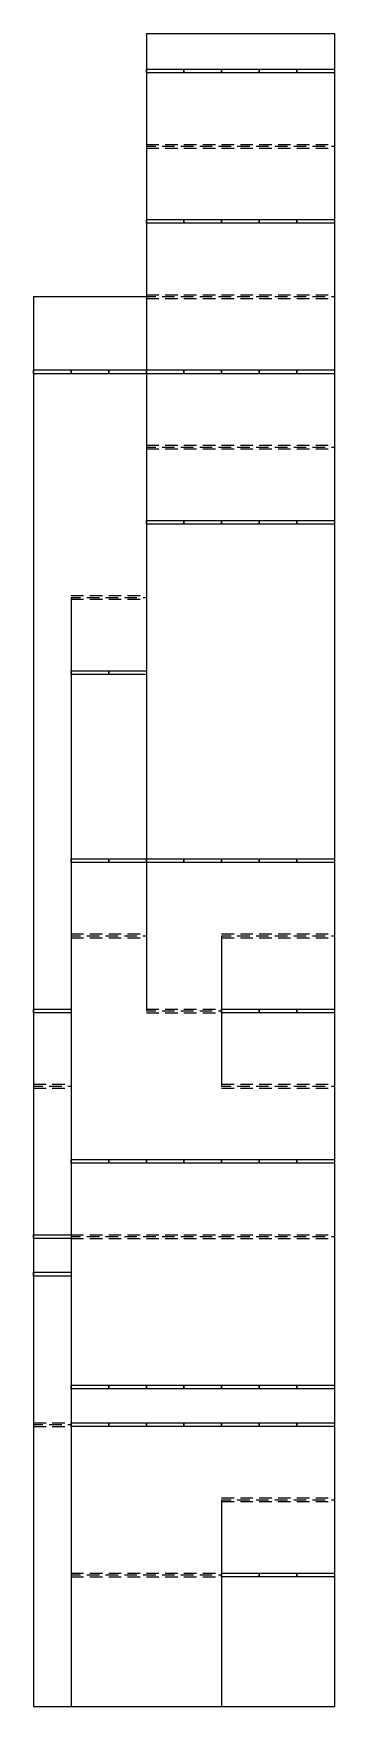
# Model space of a CAD drawing. Header units: millimetres. Extents: x 0 to 80, y 0 to 445.
import ezdxf

# ---------------------------------------------------------------- set-up
doc = ezdxf.new("R2010")
doc.units = ezdxf.units.MM
for name, color, linetype in [('CUT', 3, 'CONTINUOUS'), ('MOUNTAIN_FOLD', 1, 'CONTINUOUS'), ('VALLEY_FOLD', 5, 'CONTINUOUS')]:
    doc.layers.add(name, color=color, linetype=linetype)

msp = doc.modelspace()

# ---------------------------------------------------------------- linework, layer by layer
at = {"layer": 'CUT'}
for p, q in [((30, 445), (40, 445)), ((30, 445), (30, 435)), ((40, 445), (50, 445)), ((50, 445), (60, 445)), ((60, 445), (70, 445)), ((70, 445), (80, 445)), ((80, 445), (80, 435)), ((30, 435), (30, 425)), ((80, 435), (80, 425)), ((30, 425), (30, 415)), ((80, 425), (80, 415)), ((30, 415), (30, 405)), ((80, 415), (80, 405)), ((30, 405), (30, 395)), ((80, 405), (80, 395)), ((30, 395), (30, 385)), ((80, 395), (80, 385)), ((30, 385), (30, 375)), ((80, 385), (80, 375)), ((0, 375), (0, 365)), ((0, 375), (10, 375)), ((10, 375), (20, 375)), ((20, 375), (30, 375)), ((30, 375), (30, 365)), ((80, 375), (80, 365)), ((0, 365), (0, 355)), ((30, 365), (30, 355)), ((80, 365), (80, 355)), ((0, 355), (0, 345)), ((30, 355), (30, 345)), ((80, 355), (80, 345)), ((0, 345), (0, 335)), ((30, 345), (30, 335)), ((80, 345), (80, 335)), ((0, 335), (0, 325)), ((30, 335), (30, 325)), ((80, 335), (80, 325)), ((0, 325), (0, 315)), ((30, 325), (30, 315)), ((80, 325), (80, 315)), ((0, 315), (0, 305)), ((30, 315), (30, 305)), ((80, 315), (80, 305)), ((0, 305), (0, 295)), ((30, 305), (30, 295)), ((80, 305), (80, 295)), ((0, 295), (0, 285)), ((10, 295), (10, 285)), ((30, 295), (30, 285)), ((80, 295), (80, 285)), ((0, 285), (0, 275)), ((10, 285), (10, 275)), ((30, 285), (30, 275)), ((80, 285), (80, 275)), ((0, 275), (0, 265)), ((10, 275), (10, 265)), ((30, 275), (30, 265)), ((80, 275), (80, 265)), ((0, 265), (0, 255)), ((10, 265), (10, 255)), ((30, 265), (30, 255)), ((80, 265), (80, 255)), ((0, 255), (0, 245)), ((10, 255), (10, 245)), ((30, 255), (30, 245)), ((80, 255), (80, 245)), ((0, 245), (0, 235)), ((10, 245), (10, 235)), ((30, 245), (30, 235)), ((80, 245), (80, 235)), ((0, 235), (0, 225)), ((10, 235), (10, 225)), ((30, 235), (30, 225)), ((80, 235), (80, 225)), ((0, 225), (0, 215)), ((10, 225), (10, 215)), ((30, 225), (30, 215)), ((80, 225), (80, 215)), ((0, 215), (0, 205)), ((10, 215), (10, 205)), ((30, 215), (30, 205)), ((80, 215), (80, 205)), ((0, 205), (0, 195)), ((10, 205), (10, 195)), ((30, 205), (30, 195)), ((50, 205), (50, 195)), ((80, 205), (80, 195)), ((0, 195), (0, 185)), ((10, 195), (10, 185)), ((30, 195), (30, 185)), ((50, 195), (50, 185)), ((80, 195), (80, 185)), ((0, 185), (0, 175)), ((10, 185), (10, 175)), ((50, 185), (50, 175)), ((80, 185), (80, 175)), ((0, 175), (0, 165)), ((10, 175), (10, 165)), ((50, 175), (50, 165)), ((80, 175), (80, 165)), ((0, 165), (0, 155)), ((10, 165), (10, 155)), ((80, 165), (80, 155)), ((0, 155), (0, 145)), ((10, 155), (10, 145)), ((80, 155), (80, 145)), ((0, 145), (0, 135)), ((10, 145), (10, 135)), ((80, 145), (80, 135)), ((0, 135), (0, 125)), ((10, 135), (10, 125)), ((80, 135), (80, 125)), ((0, 125), (0, 115)), ((10, 125), (10, 115)), ((80, 125), (80, 115)), ((0, 115), (0, 105)), ((10, 115), (10, 105)), ((80, 115), (80, 105)), ((0, 105), (0, 95)), ((10, 105), (10, 95)), ((80, 105), (80, 95)), ((0, 95), (0, 85)), ((10, 95), (10, 85)), ((80, 95), (80, 85)), ((0, 85), (0, 75)), ((10, 85), (10, 75)), ((80, 85), (80, 75)), ((0, 75), (0, 65)), ((10, 75), (10, 65)), ((80, 75), (80, 65)), ((0, 65), (0, 55)), ((10, 65), (10, 55)), ((80, 65), (80, 55)), ((0, 55), (0, 45)), ((10, 55), (10, 45)), ((50, 55), (50, 45)), ((80, 55), (80, 45)), ((0, 45), (0, 35)), ((10, 45), (10, 35)), ((50, 45), (50, 35)), ((80, 45), (80, 35)), ((0, 35), (0, 25)), ((10, 35), (10, 25)), ((50, 35), (50, 25)), ((80, 35), (80, 25)), ((0, 25), (0, 0)), ((10, 25), (10, 0)), ((50, 25), (50, 0)), ((80, 25), (80, 0)), ((0, 0), (10, 0)), ((10, 0), (20, 0)), ((20, 0), (30, 0)), ((30, 0), (40, 0)), ((40, 0), (50, 0)), ((50, 0), (60, 0)), ((60, 0), (70, 0)), ((70, 0), (80, 0))]:
    msp.add_line(p, q, dxfattribs=at)
at = {"layer": 'MOUNTAIN_FOLD'}
for points in [[(30, 435.5), (40, 435.5), (40, 434.5), (30, 434.5)], [(40, 435.5), (50, 435.5), (50, 434.5), (40, 434.5)], [(50, 435.5), (60, 435.5), (60, 434.5), (50, 434.5)], [(60, 435.5), (70, 435.5), (70, 434.5), (60, 434.5)], [(70, 435.5), (80, 435.5), (80, 434.5), (70, 434.5)], [(30, 395.5), (40, 395.5), (40, 394.5), (30, 394.5)], [(40, 395.5), (50, 395.5), (50, 394.5), (40, 394.5)], [(50, 395.5), (60, 395.5), (60, 394.5), (50, 394.5)], [(60, 395.5), (70, 395.5), (70, 394.5), (60, 394.5)], [(70, 395.5), (80, 395.5), (80, 394.5), (70, 394.5)], [(0, 355.5), (10, 355.5), (10, 354.5), (0, 354.5)], [(10, 355.5), (20, 355.5), (20, 354.5), (10, 354.5)], [(20, 355.5), (30, 355.5), (30, 354.5), (20, 354.5)], [(30, 355.5), (40, 355.5), (40, 354.5), (30, 354.5)], [(40, 355.5), (50, 355.5), (50, 354.5), (40, 354.5)], [(50, 355.5), (60, 355.5), (60, 354.5), (50, 354.5)], [(60, 355.5), (70, 355.5), (70, 354.5), (60, 354.5)], [(70, 355.5), (80, 355.5), (80, 354.5), (70, 354.5)], [(30, 315.5), (40, 315.5), (40, 314.5), (30, 314.5)], [(40, 315.5), (50, 315.5), (50, 314.5), (40, 314.5)], [(50, 315.5), (60, 315.5), (60, 314.5), (50, 314.5)], [(60, 315.5), (70, 315.5), (70, 314.5), (60, 314.5)], [(70, 315.5), (80, 315.5), (80, 314.5), (70, 314.5)], [(10, 275.5), (20, 275.5), (20, 274.5), (10, 274.5)], [(20, 275.5), (30, 275.5), (30, 274.5), (20, 274.5)], [(10, 225.5), (20, 225.5), (20, 224.5), (10, 224.5)], [(20, 225.5), (30, 225.5), (30, 224.5), (20, 224.5)], [(30, 225.5), (40, 225.5), (40, 224.5), (30, 224.5)], [(40, 225.5), (50, 225.5), (50, 224.5), (40, 224.5)], [(50, 225.5), (60, 225.5), (60, 224.5), (50, 224.5)], [(60, 225.5), (70, 225.5), (70, 224.5), (60, 224.5)], [(70, 225.5), (80, 225.5), (80, 224.5), (70, 224.5)], [(0, 185.5), (10, 185.5), (10, 184.5), (0, 184.5)], [(50, 185.5), (60, 185.5), (60, 184.5), (50, 184.5)], [(60, 185.5), (70, 185.5), (70, 184.5), (60, 184.5)], [(70, 185.5), (80, 185.5), (80, 184.5), (70, 184.5)], [(10, 145.5), (20, 145.5), (20, 144.5), (10, 144.5)], [(20, 145.5), (30, 145.5), (30, 144.5), (20, 144.5)], [(30, 145.5), (40, 145.5), (40, 144.5), (30, 144.5)], [(40, 145.5), (50, 145.5), (50, 144.5), (40, 144.5)], [(50, 145.5), (60, 145.5), (60, 144.5), (50, 144.5)], [(60, 145.5), (70, 145.5), (70, 144.5), (60, 144.5)], [(70, 145.5), (80, 145.5), (80, 144.5), (70, 144.5)], [(0, 125.5), (10, 125.5), (10, 124.5), (0, 124.5)], [(0, 115.5), (10, 115.5), (10, 114.5), (0, 114.5)], [(10, 85.5), (20, 85.5), (20, 84.5), (10, 84.5)], [(20, 85.5), (30, 85.5), (30, 84.5), (20, 84.5)], [(30, 85.5), (40, 85.5), (40, 84.5), (30, 84.5)], [(40, 85.5), (50, 85.5), (50, 84.5), (40, 84.5)], [(50, 85.5), (60, 85.5), (60, 84.5), (50, 84.5)], [(60, 85.5), (70, 85.5), (70, 84.5), (60, 84.5)], [(70, 85.5), (80, 85.5), (80, 84.5), (70, 84.5)], [(10, 75.5), (20, 75.5), (20, 74.5), (10, 74.5)], [(20, 75.5), (30, 75.5), (30, 74.5), (20, 74.5)], [(30, 75.5), (40, 75.5), (40, 74.5), (30, 74.5)], [(40, 75.5), (50, 75.5), (50, 74.5), (40, 74.5)], [(50, 75.5), (60, 75.5), (60, 74.5), (50, 74.5)], [(60, 75.5), (70, 75.5), (70, 74.5), (60, 74.5)], [(70, 75.5), (80, 75.5), (80, 74.5), (70, 74.5)], [(50, 35.5), (60, 35.5), (60, 34.5), (50, 34.5)], [(60, 35.5), (70, 35.5), (70, 34.5), (60, 34.5)], [(70, 35.5), (80, 35.5), (80, 34.5), (70, 34.5)]]:
    msp.add_lwpolyline(points, close=True, dxfattribs=at)
at = {"layer": 'VALLEY_FOLD'}
for p, q in [((30, 415.5), (33.3333, 415.5)), ((30, 415), (32.5, 415)), ((30, 414.5), (33.3333, 414.5)), ((34.1667, 415), (37.5, 415)), ((35, 415.5), (38.3333, 415.5)), ((35, 414.5), (38.3333, 414.5)), ((39.1667, 415), (40, 415)), ((40, 415.5), (43.3333, 415.5)), ((40, 415), (42.5, 415)), ((40, 414.5), (43.3333, 414.5)), ((44.1667, 415), (47.5, 415)), ((45, 415.5), (48.3333, 415.5)), ((45, 414.5), (48.3333, 414.5)), ((49.1667, 415), (50, 415)), ((50, 415.5), (53.3333, 415.5)), ((50, 415), (52.5, 415)), ((50, 414.5), (53.3333, 414.5)), ((54.1667, 415), (57.5, 415)), ((55, 415.5), (58.3333, 415.5)), ((55, 414.5), (58.3333, 414.5)), ((59.1667, 415), (60, 415)), ((60, 415.5), (63.3333, 415.5)), ((60, 415), (62.5, 415)), ((60, 414.5), (63.3333, 414.5)), ((64.1667, 415), (67.5, 415)), ((65, 415.5), (68.3333, 415.5)), ((65, 414.5), (68.3333, 414.5)), ((69.1667, 415), (70, 415)), ((70, 415.5), (73.3333, 415.5)), ((70, 415), (72.5, 415)), ((70, 414.5), (73.3333, 414.5)), ((74.1667, 415), (77.5, 415)), ((75, 415.5), (78.3333, 415.5)), ((75, 414.5), (78.3333, 414.5)), ((79.1667, 415), (80, 415)), ((30, 375.5), (33.3333, 375.5)), ((30, 375), (32.5, 375)), ((30, 374.5), (33.3333, 374.5)), ((34.1667, 375), (37.5, 375)), ((35, 375.5), (38.3333, 375.5)), ((35, 374.5), (38.3333, 374.5)), ((39.1667, 375), (40, 375)), ((40, 375.5), (43.3333, 375.5)), ((40, 375), (42.5, 375)), ((40, 374.5), (43.3333, 374.5)), ((44.1667, 375), (47.5, 375)), ((45, 375.5), (48.3333, 375.5)), ((45, 374.5), (48.3333, 374.5)), ((49.1667, 375), (50, 375)), ((50, 375.5), (53.3333, 375.5)), ((50, 375), (52.5, 375)), ((50, 374.5), (53.3333, 374.5)), ((54.1667, 375), (57.5, 375)), ((55, 375.5), (58.3333, 375.5)), ((55, 374.5), (58.3333, 374.5)), ((59.1667, 375), (60, 375)), ((60, 375.5), (63.3333, 375.5)), ((60, 375), (62.5, 375)), ((60, 374.5), (63.3333, 374.5)), ((64.1667, 375), (67.5, 375)), ((65, 375.5), (68.3333, 375.5)), ((65, 374.5), (68.3333, 374.5)), ((69.1667, 375), (70, 375)), ((70, 375.5), (73.3333, 375.5)), ((70, 375), (72.5, 375)), ((70, 374.5), (73.3333, 374.5)), ((74.1667, 375), (77.5, 375)), ((75, 375.5), (78.3333, 375.5)), ((75, 374.5), (78.3333, 374.5)), ((79.1667, 375), (80, 375)), ((30, 335.5), (33.3333, 335.5)), ((30, 335), (32.5, 335)), ((30, 334.5), (33.3333, 334.5)), ((34.1667, 335), (37.5, 335)), ((35, 335.5), (38.3333, 335.5)), ((35, 334.5), (38.3333, 334.5)), ((39.1667, 335), (40, 335)), ((40, 335.5), (43.3333, 335.5)), ((40, 335), (42.5, 335)), ((40, 334.5), (43.3333, 334.5)), ((44.1667, 335), (47.5, 335)), ((45, 335.5), (48.3333, 335.5)), ((45, 334.5), (48.3333, 334.5)), ((49.1667, 335), (50, 335)), ((50, 335.5), (53.3333, 335.5)), ((50, 335), (52.5, 335)), ((50, 334.5), (53.3333, 334.5)), ((54.1667, 335), (57.5, 335)), ((55, 335.5), (58.3333, 335.5)), ((55, 334.5), (58.3333, 334.5)), ((59.1667, 335), (60, 335)), ((60, 335.5), (63.3333, 335.5)), ((60, 335), (62.5, 335)), ((60, 334.5), (63.3333, 334.5)), ((64.1667, 335), (67.5, 335)), ((65, 335.5), (68.3333, 335.5)), ((65, 334.5), (68.3333, 334.5)), ((69.1667, 335), (70, 335)), ((70, 335.5), (73.3333, 335.5)), ((70, 335), (72.5, 335)), ((70, 334.5), (73.3333, 334.5)), ((74.1667, 335), (77.5, 335)), ((75, 335.5), (78.3333, 335.5)), ((75, 334.5), (78.3333, 334.5)), ((79.1667, 335), (80, 335)), ((10, 295.5), (13.3333, 295.5)), ((10, 295), (12.5, 295)), ((10, 294.5), (13.3333, 294.5)), ((14.1667, 295), (17.5, 295)), ((15, 295.5), (18.3333, 295.5)), ((15, 294.5), (18.3333, 294.5)), ((19.1667, 295), (20, 295)), ((20, 295.5), (23.3333, 295.5)), ((20, 295), (22.5, 295)), ((20, 294.5), (23.3333, 294.5)), ((24.1667, 295), (27.5, 295)), ((25, 295.5), (28.3333, 295.5)), ((25, 294.5), (28.3333, 294.5)), ((29.1667, 295), (30, 295)), ((10, 205.5), (13.3333, 205.5)), ((10, 205), (12.5, 205)), ((14.1667, 205), (17.5, 205)), ((15, 205.5), (18.3333, 205.5)), ((19.1667, 205), (20, 205)), ((20, 205.5), (23.3333, 205.5)), ((20, 205), (22.5, 205)), ((24.1667, 205), (27.5, 205)), ((25, 205.5), (28.3333, 205.5)), ((29.1667, 205), (30, 205)), ((50, 205.5), (53.3333, 205.5)), ((50, 205), (52.5, 205)), ((54.1667, 205), (57.5, 205)), ((55, 205.5), (58.3333, 205.5)), ((59.1667, 205), (60, 205)), ((60, 205.5), (63.3333, 205.5)), ((60, 205), (62.5, 205)), ((64.1667, 205), (67.5, 205)), ((65, 205.5), (68.3333, 205.5)), ((69.1667, 205), (70, 205)), ((70, 205.5), (73.3333, 205.5)), ((70, 205), (72.5, 205)), ((74.1667, 205), (77.5, 205)), ((75, 205.5), (78.3333, 205.5)), ((79.1667, 205), (80, 205)), ((10, 204.5), (13.3333, 204.5)), ((15, 204.5), (18.3333, 204.5)), ((20, 204.5), (23.3333, 204.5)), ((25, 204.5), (28.3333, 204.5)), ((50, 204.5), (53.3333, 204.5)), ((55, 204.5), (58.3333, 204.5)), ((60, 204.5), (63.3333, 204.5)), ((65, 204.5), (68.3333, 204.5)), ((70, 204.5), (73.3333, 204.5)), ((75, 204.5), (78.3333, 204.5)), ((30, 185.5), (33.3333, 185.5)), ((30, 185), (32.5, 185)), ((30, 184.5), (33.3333, 184.5)), ((34.1667, 185), (37.5, 185)), ((35, 185.5), (38.3333, 185.5)), ((35, 184.5), (38.3333, 184.5)), ((39.1667, 185), (40, 185)), ((40, 185.5), (43.3333, 185.5)), ((40, 185), (42.5, 185)), ((40, 184.5), (43.3333, 184.5)), ((44.1667, 185), (47.5, 185)), ((45, 185.5), (48.3333, 185.5)), ((45, 184.5), (48.3333, 184.5)), ((49.1667, 185), (50, 185)), ((0, 165.5), (3.3333, 165.5)), ((0, 165), (2.5, 165)), ((4.1667, 165), (7.5, 165)), ((5, 165.5), (8.3333, 165.5)), ((9.1667, 165), (10, 165)), ((50, 165.5), (53.3333, 165.5)), ((50, 165), (52.5, 165)), ((54.1667, 165), (57.5, 165)), ((55, 165.5), (58.3333, 165.5)), ((59.1667, 165), (60, 165)), ((60, 165.5), (63.3333, 165.5)), ((60, 165), (62.5, 165)), ((64.1667, 165), (67.5, 165)), ((65, 165.5), (68.3333, 165.5)), ((69.1667, 165), (70, 165)), ((70, 165.5), (73.3333, 165.5)), ((70, 165), (72.5, 165)), ((74.1667, 165), (77.5, 165)), ((75, 165.5), (78.3333, 165.5)), ((79.1667, 165), (80, 165)), ((0, 164.5), (3.3333, 164.5)), ((5, 164.5), (8.3333, 164.5)), ((50, 164.5), (53.3333, 164.5)), ((55, 164.5), (58.3333, 164.5)), ((60, 164.5), (63.3333, 164.5)), ((65, 164.5), (68.3333, 164.5)), ((70, 164.5), (73.3333, 164.5)), ((75, 164.5), (78.3333, 164.5)), ((10, 125.5), (13.3333, 125.5)), ((10, 125), (12.5, 125)), ((14.1667, 125), (17.5, 125)), ((15, 125.5), (18.3333, 125.5)), ((19.1667, 125), (20, 125)), ((20, 125.5), (23.3333, 125.5)), ((20, 125), (22.5, 125)), ((24.1667, 125), (27.5, 125)), ((25, 125.5), (28.3333, 125.5)), ((29.1667, 125), (30, 125)), ((30, 125.5), (33.3333, 125.5)), ((30, 125), (32.5, 125)), ((34.1667, 125), (37.5, 125)), ((35, 125.5), (38.3333, 125.5)), ((39.1667, 125), (40, 125)), ((40, 125.5), (43.3333, 125.5)), ((40, 125), (42.5, 125)), ((44.1667, 125), (47.5, 125)), ((45, 125.5), (48.3333, 125.5)), ((49.1667, 125), (50, 125)), ((50, 125.5), (53.3333, 125.5)), ((50, 125), (52.5, 125)), ((54.1667, 125), (57.5, 125)), ((55, 125.5), (58.3333, 125.5)), ((59.1667, 125), (60, 125)), ((60, 125.5), (63.3333, 125.5)), ((60, 125), (62.5, 125)), ((64.1667, 125), (67.5, 125)), ((65, 125.5), (68.3333, 125.5)), ((69.1667, 125), (70, 125)), ((70, 125.5), (73.3333, 125.5)), ((70, 125), (72.5, 125)), ((74.1667, 125), (77.5, 125)), ((75, 125.5), (78.3333, 125.5)), ((79.1667, 125), (80, 125)), ((10, 124.5), (13.3333, 124.5)), ((15, 124.5), (18.3333, 124.5)), ((20, 124.5), (23.3333, 124.5)), ((25, 124.5), (28.3333, 124.5)), ((30, 124.5), (33.3333, 124.5)), ((35, 124.5), (38.3333, 124.5)), ((40, 124.5), (43.3333, 124.5)), ((45, 124.5), (48.3333, 124.5)), ((50, 124.5), (53.3333, 124.5)), ((55, 124.5), (58.3333, 124.5)), ((60, 124.5), (63.3333, 124.5)), ((65, 124.5), (68.3333, 124.5)), ((70, 124.5), (73.3333, 124.5)), ((75, 124.5), (78.3333, 124.5)), ((0, 75.5), (3.3333, 75.5)), ((0, 75), (2.5, 75)), ((0, 74.5), (3.3333, 74.5)), ((4.1667, 75), (7.5, 75)), ((5, 75.5), (8.3333, 75.5)), ((5, 74.5), (8.3333, 74.5)), ((9.1667, 75), (10, 75)), ((50, 55.5), (53.3333, 55.5)), ((50, 55), (52.5, 55)), ((50, 54.5), (53.3333, 54.5)), ((54.1667, 55), (57.5, 55)), ((55, 55.5), (58.3333, 55.5)), ((55, 54.5), (58.3333, 54.5)), ((59.1667, 55), (60, 55)), ((60, 55.5), (63.3333, 55.5)), ((60, 55), (62.5, 55)), ((60, 54.5), (63.3333, 54.5)), ((64.1667, 55), (67.5, 55)), ((65, 55.5), (68.3333, 55.5)), ((65, 54.5), (68.3333, 54.5)), ((69.1667, 55), (70, 55)), ((70, 55.5), (73.3333, 55.5)), ((70, 55), (72.5, 55)), ((70, 54.5), (73.3333, 54.5)), ((74.1667, 55), (77.5, 55)), ((75, 55.5), (78.3333, 55.5)), ((75, 54.5), (78.3333, 54.5)), ((79.1667, 55), (80, 55)), ((10, 35.5), (13.3333, 35.5)), ((10, 35), (12.5, 35)), ((10, 34.5), (13.3333, 34.5)), ((14.1667, 35), (17.5, 35)), ((15, 35.5), (18.3333, 35.5)), ((15, 34.5), (18.3333, 34.5)), ((19.1667, 35), (20, 35)), ((20, 35.5), (23.3333, 35.5)), ((20, 35), (22.5, 35)), ((20, 34.5), (23.3333, 34.5)), ((24.1667, 35), (27.5, 35)), ((25, 35.5), (28.3333, 35.5)), ((25, 34.5), (28.3333, 34.5)), ((29.1667, 35), (30, 35)), ((30, 35.5), (33.3333, 35.5)), ((30, 35), (32.5, 35)), ((30, 34.5), (33.3333, 34.5)), ((34.1667, 35), (37.5, 35)), ((35, 35.5), (38.3333, 35.5)), ((35, 34.5), (38.3333, 34.5)), ((39.1667, 35), (40, 35)), ((40, 35.5), (43.3333, 35.5)), ((40, 35), (42.5, 35)), ((40, 34.5), (43.3333, 34.5)), ((44.1667, 35), (47.5, 35)), ((45, 35.5), (48.3333, 35.5)), ((45, 34.5), (48.3333, 34.5)), ((49.1667, 35), (50, 35))]:
    msp.add_line(p, q, dxfattribs=at)

doc.saveas('drawing.dxf')
